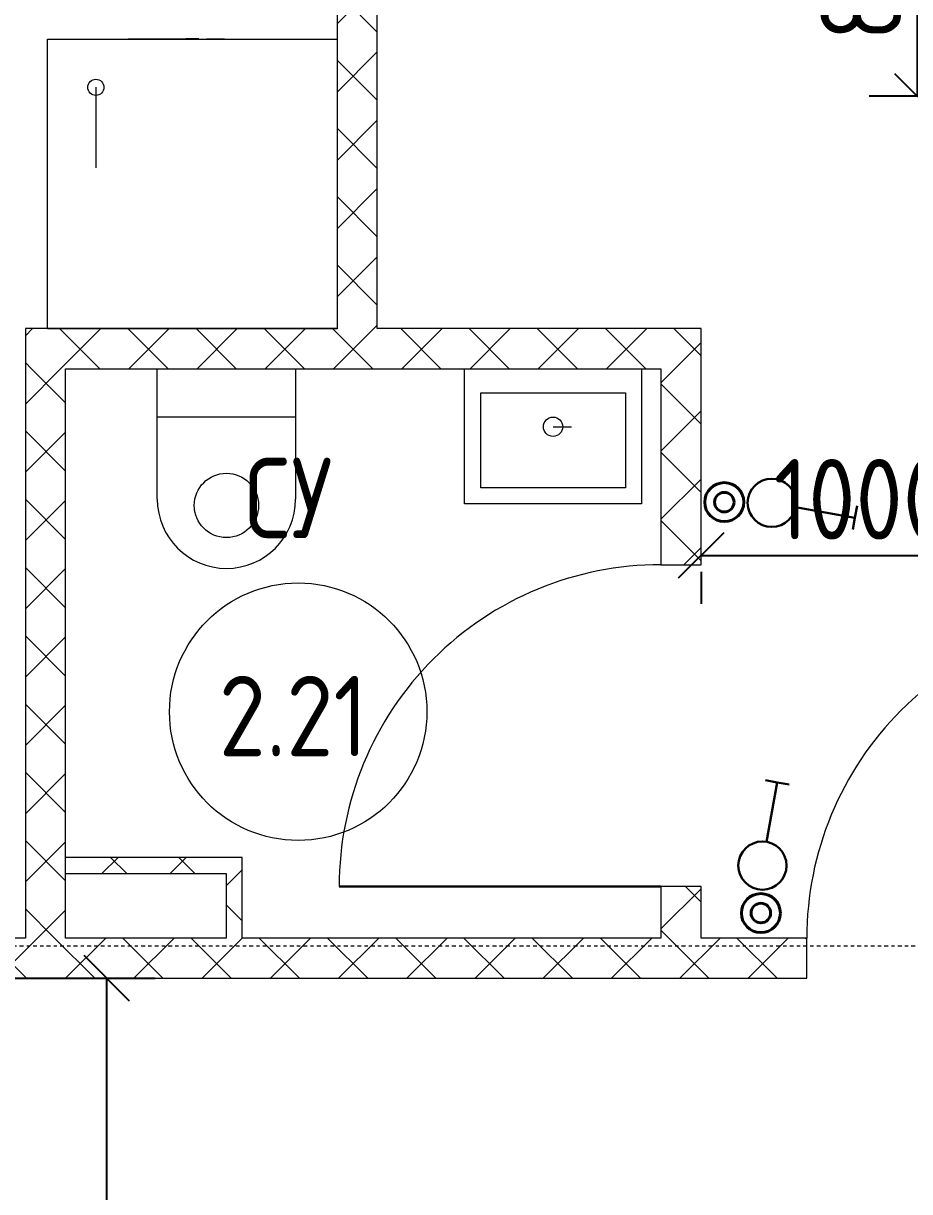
# Model space of a CAD drawing. Header units: millimetres. Extents: x -174154 to -170572, y -111302 to -109817.
# Drawn here: x -174032.25 to -174004.7, y -110543.77 to -110507.47 of the extents above; entities that cross this region are included whole.
import ezdxf

# ---------------------------------------------------------------- set-up
doc = ezdxf.new("R2010")
doc.units = ezdxf.units.MM
doc.linetypes.add('ACAD_ISO02W100', pattern=[15, 12, -3])
doc.linetypes.add('ADSK_Линия сетки', pattern=[21, 12, -3, 3, -3])
doc.layers.get('Defpoints').update_dxf_attribs({"color": 70})
doc.layers.add('!Выключатели', color=200, linetype='Continuous')
for name, color, linetype, lineweight in [('!Подложка', 252, 'ACAD_ISO02W100', 25), ('Двери', 7, 'Continuous', 18), ('Марки помещений', 7, 'Continuous', 18), ('Оси', 7, 'Continuous', 9), ('Панель', 7, 'Continuous', 18), ('Размеры', 7, 'Continuous', 9), ('Сантехнические приборы', 7, 'Continuous', 18), ('Стены разрез', 7, 'Continuous', 40), ('Электрика', 7, 'Continuous', 40)]:
    doc.layers.add(name, color=color, linetype=linetype, lineweight=lineweight)
doc.styles.add('GOST Common', font='GOST Common.ttf', dxfattribs={"width": 0.9, "height": 250})
doc.dimstyles.new('ADSK_Проверочный', dxfattribs={"dimscale": 304.8, "dimtxt": 251.4287490705518, "dimasz": 0.4639107611548557, "dimexe": 0.4921259842519685, "dimexo": 0.4921259842519685, "dimgap": 0.1640419947506562, "dimtad": 1, "dimdec": 0, "dimdsep": 46, "dimtxsty": 'GOST Common', "dimblk1": 'OBLIQUE', "dimblk2": 'OBLIQUE', "dimsah": 1, "dimcen": 0.09, "dimazin": 0, "dimtfac": 1, "dimtdec": 4, "dimtix": 1, "dimtmove": 0, "dimatfit": 3, "dimfxl": 1, "dimtvp": 1, "dimtolj": 1, "dimtzin": 0, "dimarcsym": 2})
pattern_1 = [(45, (30280.00000000015, 12304.99999999978), (-106.0660171779821, 106.0660171779821), []), (135, (30280.00000000015, 12304.99999999978), (-106.0660171779821, -106.0660171779821), [])]

# ---------------------------------------------------------------- blocks, each defined once
blk = doc.blocks.new('*U245')
at = {"color": 0, "linetype": 'ByBlock', "lineweight": -2}
for points in [[(0.3420201433256692, -0.9396926207859071), (1.197070501639845, -3.288924172750681)], [(0.727224191246891, -3.459934244413513), (1.197070501639845, -3.288924172750681)], [(1.197070501639845, -3.288924172750681), (1.666916812032799, -3.117914101087843)]]:
    blk.add_lwpolyline(points, dxfattribs=at)
blk.add_circle((0, 0), 1, dxfattribs=at)
blk = doc.blocks.new('AC_Дверь_Однопольная_ПВХ - 960х2080h В О Л-799633-В_АР_ПЭ_02 Этаж')
at = {"layer": 'Панель', "lineweight": 30}
blk.add_line((499.9999999999943, 62.50000000096315), (499.9999999999943, 1062.500000000963), dxfattribs=at)
at = {"layer": 'Панель'}
blk.add_arc((499.9999999999942, 62.50000000096315), 999.9999999999992, 89.99999999999987, 180, dxfattribs=at)
blk = doc.blocks.new('AC_Дверь_Однопольная_ПВХ - 960х2080h В Вл П с доводчиком-799593-В_АР_ПЭ_02 Этаж')
at = {"layer": 'Панель', "lineweight": 30}
blk.add_line((-500.0000000000111, 62.5000000009599), (-500.0000000000111, 1062.50000000096), dxfattribs=at)
at = {"layer": 'Панель'}
blk.add_arc((-500.000000000011, 62.5000000009599), 1000.000000000001, 3.180554681463517e-14, 90.00000000000017, dxfattribs=at)
blk = doc.blocks.new('ADSK_Унитаз_ГОСТ 30493-96 - С прямым выпуском-123696-В_АР_ПЭ_02 Этаж')
at = {"layer": 'Сантехнические приборы', "lineweight": 9}
for p, q in [((4.940324334012971e-12, 214.9999999999916), (405.0000000000045, 214.9999999999916)), ((149.9999999999996, 214.9999999999916), (150.0000000000003, -215.0000000000099)), ((405.0000000000059, -215.0000000000099), (4.940581277423917e-12, -215.0000000000099))]:
    blk.add_line(p, q, dxfattribs=at)
blk.add_circle((424.5493862857692, -8.662937034387142e-12), 100.0000000000001, dxfattribs=at)
blk.add_arc((405.0000000000045, -8.662937034387142e-12), 215.0000000000174, 270.0000000000001, 90.00000000000006, dxfattribs=at)
blk = doc.blocks.new('ADSK_Умывальник со смесителем - Умывальник-246140-В_АР_ПЭ_02 Этаж')
at = {"layer": 'Сантехнические приборы'}
for p, q in [((-275.0000000000001, -420.000000000001), (-275.0000000000001, 0)), ((275.0000000000007, 0), (275.0000000000007, -420.000000000001)), ((-224.9999999999988, -370.0000000000007), (-224.9999999999988, -74.99999999999756)), ((-224.9999999999988, -74.99999999999756), (224.9999999999993, -74.99999999999756)), ((224.9999999999993, -74.99999999999756), (224.9999999999993, -370.0000000000007)), ((1.808209189672272e-12, -179.9999999999982), (57.00000000000185, -179.9999999999984)), ((224.9999999999993, -370.0000000000007), (-224.9999999999988, -370.0000000000007)), ((275.0000000000007, -420.000000000001), (-275, -420.000000000001))]:
    blk.add_line(p, q, dxfattribs=at)
blk.add_circle((0, -180), 30.00000000000002, dxfattribs=at)
blk = doc.blocks.new('ADSK_Душевой поддон_ГОСТ 23695-2016 - ПДСм 800 _h_315_-267082-В_АР_ПЭ_02 Этаж')
at = {"layer": 'Сантехнические приборы'}
for p, q in [((0, -900.000000000003), (0, 0)), ((0, 0), (899.9999999999984, 0)), ((250.000000000002, 0), (450.0000000000007, 0)), ((450.0000000000007, 0), (250.000000000002, 0)), ((429.9999999999759, 0.5000000000085493), (429.9999999999759, -0.4999999999955549)), ((430.0000000000007, 0.5), (470.0000000000007, 0.5)), ((470.0000000000007, 0.5), (430.0000000000007, 0.5)), ((450.0000000000007, 0), (550.0000000000007, 0)), ((450.0000000000007, 0), (650.0000000000019, 0)), ((450.0000000000007, 0), (650.0000000000019, 0)), ((469.9999999999754, -0.4999999999955549), (469.9999999999754, 0.5000000000085493)), ((493.7083487540123, 0), (606.2916512459898, 0)), ((550.0000000000007, 0), (493.7083487540123, 0)), ((550.0000000000007, 0), (606.2916512459898, 0)), ((899.9999999999984, 0), (899.9999999999984, -900.000000000003)), ((430.0000000000007, -0.5), (470.0000000000007, -0.5)), ((470.0000000000007, -0.5), (430.0000000000007, -0.5)), ((149.9999999999989, -150.0000000000005), (149.9999999999969, -400.0000000000005)), ((899.9999999999984, -900.000000000003), (0, -900.000000000003))]:
    blk.add_line(p, q, dxfattribs=at)
blk.add_circle((149.999999999999, -149.9999999999966), 25.00000000000001, dxfattribs=at)
blk = doc.blocks.new('ADSK_Марка_Помещение_2_ГОСТ21-501-2011 - Имя и Категория-86712-В_АР_ПЭ_02 Этаж')
at = {"layer": 'Марки помещений'}
blk.add_circle((1.928857696959173e-16, -1.244575859722303e-16), 4.000000000000004, dxfattribs=at)
blk = doc.blocks.new('_Oblique')
at = {"color": 0, "linetype": 'ByBlock', "lineweight": -2}
blk.add_line((-0.5, -0.5), (0.5, 0.5), dxfattribs=at)
blk = doc.blocks.new('*D514')
at = {"layer": 'Defpoints', "color": 0, "transparency": 16777216}
for p in [(7830.00012703508, 8764.99999999985), (9729.245414757272, 8764.99999999985), (7830.000127035073, 6764.999999999851)]:
    blk.add_point(p, dxfattribs=at)
at = {"layer": 'Размеры', "color": 0, "lineweight": -2, "transparency": 16777216}
for p, q in [((7980.00012703508, 8764.99999999985), (9879.245414757272, 8764.99999999985)), ((9729.245414757272, 6764.999999999851), (9729.245414757272, 8764.99999999985)), ((7980.000127035073, 6764.999999999851), (9879.245414757272, 6764.999999999851))]:
    blk.add_line(p, q, dxfattribs=at)
at = {"layer": 'Размеры', "color": 0, "lineweight": -2, "transparency": 16777216, "xscale": 141.4, "yscale": 141.4, "zscale": 141.4}
for p, rotation in [((9729.245414757272, 8764.99999999985), 90), ((9729.245414757272, 6764.999999999851), 270)]:
    blk.add_blockref('_Oblique', p, dxfattribs=dict(at, rotation=rotation))
at = {"layer": 'Размеры', "color": 0, "lineweight": 20, "transparency": 16777216, "insert": (9554.245414757272, 7764.999999999846), "char_height": 250, "width": 756.8431497445762, "attachment_point": 5, "rotation": 90, "style": 'GOST Common'}
blk.add_mtext('\\A1;2000', dxfattribs=at)
blk = doc.blocks.new('*D522')
at = {"layer": 'Defpoints', "color": 0, "transparency": 16777216}
for p in [(12248.75338439584, 12306.10806995063), (13079.88738146113, 12306.10806995063), (13089.85089048512, 11505.79522026706)]:
    blk.add_point(p, dxfattribs=at)
at = {"layer": 'Размеры', "color": 0, "lineweight": -2, "transparency": 16777216}
for p, q in [((12929.88738146113, 12306.10806995063), (12098.75338439584, 12306.10806995063)), ((12248.75338439584, 11505.79522026706), (12248.75338439584, 12306.10806995063)), ((12939.85089048512, 11505.79522026706), (12098.75338439584, 11505.79522026706))]:
    blk.add_line(p, q, dxfattribs=at)
at = {"layer": 'Размеры', "color": 0, "lineweight": -2, "transparency": 16777216, "xscale": 141.4, "yscale": 141.4, "zscale": 141.4}
for p, rotation in [((12248.75338439584, 12306.10806995063), 90), ((12248.75338439584, 11505.79522026706), 270)]:
    blk.add_blockref('_Oblique', p, dxfattribs=dict(at, rotation=rotation))
at = {"layer": 'Размеры', "color": 0, "lineweight": 20, "transparency": 16777216, "insert": (12073.75338439584, 11905.95164510884), "char_height": 250, "width": 567.6323623084321, "attachment_point": 5, "rotation": 90, "style": 'GOST Common'}
blk.add_mtext('\\A1;800', dxfattribs=at)
blk = doc.blocks.new('*D523')
at = {"layer": 'Defpoints', "color": 0, "transparency": 16777216}
for p in [(12576.29329570154, 10688.57439153867), (11576.29329570154, 10178.24387707335), (12576.29329570154, 10078.25897821357)]:
    blk.add_point(p, dxfattribs=at)
at = {"layer": 'Размеры', "color": 0, "lineweight": -2, "transparency": 16777216}
for p, q in [((12576.29329570154, 10538.57439153867), (12576.29329570154, 9928.258978213575)), ((11576.29329570154, 10078.25897821357), (12576.29329570154, 10078.25897821357)), ((11576.29329570154, 10028.24387707335), (11576.29329570154, 9928.258978213575))]:
    blk.add_line(p, q, dxfattribs=at)
at = {"layer": 'Размеры', "color": 0, "lineweight": -2, "transparency": 16777216, "xscale": 141.4, "yscale": 141.4, "zscale": 141.4, "rotation": 180}
blk.add_blockref('_Oblique', (11576.29329570154, 10078.25897821357), dxfattribs=at)
at = {"layer": 'Размеры', "color": 0, "lineweight": -2, "transparency": 16777216, "xscale": 141.4, "yscale": 141.4, "zscale": 141.4}
blk.add_blockref('_Oblique', (12576.29329570154, 10078.25897821357), dxfattribs=at)
at = {"layer": 'Размеры', "color": 0, "lineweight": 20, "transparency": 16777216, "insert": (12076.29329570154, 10253.25897821357), "char_height": 250, "width": 700.5912940203172, "attachment_point": 5, "style": 'GOST Common'}
blk.add_mtext('\\A1;1000', dxfattribs=at)
blk = doc.blocks.new('Расп.кор.')
at = {"layer": 'Электрика', "lineweight": 40}
for radius in [0.6052509563797912, 0.3033444430485588]:
    blk.add_circle((0, 0), radius, dxfattribs=at)
blk = doc.blocks.new('A$C02fe7d8c')
at = {"layer": 'Стены разрез', "lineweight": 20, "true_color": 0x636466}
h = blk.add_hatch(dxfattribs=at)
h.set_pattern_fill('FP_1', color=251, style=0, pattern_type=2)
h.set_pattern_definition(pattern_1)
h.paths.add_polyline_path([(10570, 10783.49999999984), (10570, 14269.99999999984), (10445, 14269.99999999984), (10445, 10783.49999999984)])
h = blk.add_hatch(dxfattribs=at)
h.set_pattern_fill('FP_1', color=251, style=0, pattern_type=2)
h.set_pattern_definition(pattern_1)
h.paths.add_polyline_path([(11451.29329570153, 10658.49999999983), (11451.29329570153, 10783.49999999984), (9475.999999999982, 10783.49999999984), (9475.999999999982, 10658.49999999984), (9600.999999999985, 10658.49999999984)])
h = blk.add_hatch(dxfattribs=at)
h.set_pattern_fill('FP_1', color=251, style=0, pattern_type=2)
h.set_pattern_definition(pattern_1)
h.paths.add_polyline_path([(11576.29329570151, 8889.999999999833), (11576.29329570151, 9049.99999999983), (11451.29329570152, 9049.99999999983), (11451.29329570152, 8889.999999999833)])
h.paths.add_polyline_path([(11451.29329570153, 10049.99999999984), (11576.29329570151, 10049.99999999984), (11576.29329570151, 10783.49999999984), (11451.29329570153, 10783.49999999984), (11451.29329570153, 10658.49999999983)])
h = blk.add_hatch(dxfattribs=at)
h.set_pattern_fill('FP_1', color=251, style=0, pattern_type=2)
h.set_pattern_definition(pattern_1)
h.paths.add_polyline_path([(9600.999999999982, 8889.999999999842), (9600.999999999985, 10658.49999999984), (9475.999999999982, 10658.49999999984), (9475.999999999982, 8889.999999999842)])
h = blk.add_hatch(dxfattribs=at)
h.set_pattern_fill('FP_1', color=251, style=0, pattern_type=2)
h.set_pattern_definition(pattern_1)
h.paths.add_polyline_path([(10100.00024555407, 9089.999999999847), (10150.00024555408, 9089.999999999847), (10150.00024555408, 9139.999999999845), (9600.000245554078, 9139.999999999845), (9600.000245554078, 9089.999999999847)])
h = blk.add_hatch(dxfattribs=at)
h.set_pattern_fill('FP_1', color=251, style=0, pattern_type=2)
h.set_pattern_definition(pattern_1)
h.paths.add_polyline_path([(10150.00024555408, 8889.999999999842), (10150.00024555408, 9089.999999999847), (10100.00024555407, 9089.999999999847), (10100.00024555407, 8889.999999999842)])
h = blk.add_hatch(dxfattribs=at)
h.set_pattern_fill('FP_1', color=251, style=0, pattern_type=2)
h.set_pattern_definition(pattern_1)
h.paths.add_polyline_path([(14929.93549093288, 8764.999999999818), (14929.93549093288, 8889.999999999824), (12904.99999999999, 8889.999999999833), (12904.99999999999, 8764.999999999827), (13430.00000851604, 8764.999999999827)])
h.paths.add_polyline_path([(11904.99999999998, 8764.999999999827), (11904.99999999998, 8889.999999999833), (9419.999999999989, 8889.999999999842), (9419.999999999989, 8764.999999999836)])
h.paths.add_polyline_path([(8419.999999999985, 8764.999999999844), (8419.999999999985, 8889.99999999985), (5394.999999999982, 8889.999999999858), (5394.999999999982, 8764.999999999853)])
h.paths.add_polyline_path([(3654.999999999985, 8764.999999999853), (4394.999999999982, 8764.999999999853), (4394.999999999982, 8889.999999999858), (3654.999999999985, 8889.999999999858)])
h.paths.add_polyline_path([(2554.999999999985, 8764.999999999862), (2654.999999999985, 8764.999999999862), (2654.999999999985, 8889.999999999867), (2554.999999999985, 8889.999999999867)])
at = {"layer": 'Оси', "linetype": 'ADSK_Линия сетки'}
blk.add_line((32780.00000000002, 8864.999999999767), (-1856.358330931362, 8864.99999999988), dxfattribs=at)
at = {"layer": 'Стены разрез', "color": 251, "lineweight": 20, "true_color": 0x636466}
for p, q in [((10445.00000000003, 14249.99999999985), (10445.00000000002, 10783.49999999984)), ((10570.00000000002, 10783.49999999984), (10570.00000000003, 14249.99999999984)), ((10445.00000000002, 10783.49999999984), (9476.000000000007, 10783.49999999984)), ((9476.000000000007, 10783.49999999984), (9476.000000000004, 8889.99999999984)), ((11576.29329570154, 10783.49999999983), (10570.00000000002, 10783.49999999984)), ((11576.29329570154, 10049.99999999983), (11576.29329570154, 10783.49999999983)), ((9601.000000000007, 10658.49999999984), (11451.29329570154, 10658.49999999983)), ((9601.000000000004, 8889.99999999984), (9601.000000000007, 10658.49999999984)), ((11451.29329570154, 10658.49999999983), (11451.29329570154, 10049.99999999983)), ((11451.29329570154, 10049.99999999983), (11576.29329570154, 10049.99999999983)), ((10150.0002455541, 9139.999999999849), (9600.0002455541, 9139.99999999985)), ((9600.0002455541, 9139.99999999985), (9600.0002455541, 9089.99999999985)), ((10150.0002455541, 8889.99999999984), (10150.0002455541, 9139.999999999849)), ((9600.0002455541, 9089.99999999985), (10100.0002455541, 9089.999999999849)), ((10100.0002455541, 9089.999999999849), (10100.0002455541, 8889.99999999984)), ((11576.29329570154, 9049.999999999833), (11451.29329570154, 9049.999999999833)), ((11451.29329570154, 9049.999999999833), (11451.29329570154, 8889.999999999834)), ((11576.29329570154, 8889.999999999834), (11576.29329570154, 9049.999999999833)), ((9476.000000000004, 8889.99999999984), (9420.000000000011, 8889.99999999984)), ((10100.0002455541, 8889.99999999984), (9601.000000000004, 8889.99999999984)), ((11451.29329570154, 8889.999999999834), (10150.0002455541, 8889.99999999984)), ((11905, 8889.999999999833), (11576.29329570154, 8889.999999999834)), ((11905, 8764.999999999833), (11905, 8889.999999999833)), ((9420.000000000011, 8764.999999999842), (11905, 8764.999999999833))]:
    blk.add_line(p, q, dxfattribs=at)
at = {"layer": 'Двери', "color": 251, "lineweight": 20, "true_color": 0x636466, "rotation": 89.99999999999993}
blk.add_blockref('AC_Дверь_Однопольная_ПВХ - 960х2080h В Вл П с доводчиком-799593-В_АР_ПЭ_02 Этаж', (11513.79329570154, 9549.99999999984), dxfattribs=at)
at = {"layer": 'Двери', "color": 251, "lineweight": 20, "true_color": 0x636466}
blk.add_blockref('AC_Дверь_Однопольная_ПВХ - 960х2080h В О Л-799633-В_АР_ПЭ_02 Этаж', (12405.00000000001, 8827.499999999833), dxfattribs=at)
at = {"layer": 'Марки помещений', "color": 251, "lineweight": 20, "true_color": 0x636466, "xscale": 99.99999999999993, "yscale": 99.99999999999993, "zscale": 99.99999999999993}
blk.add_blockref('ADSK_Марка_Помещение_2_ГОСТ21-501-2011 - Имя и Категория-86712-В_АР_ПЭ_02 Этаж', (10323.98457448683, 9593.17150411689), dxfattribs=at)
at = {"layer": 'Сантехнические приборы', "color": 251, "lineweight": 20, "true_color": 0x636466}
for name, p in [('ADSK_Душевой поддон_ГОСТ 23695-2016 - ПДСм 800 _h_315_-267082-В_АР_ПЭ_02 Этаж', (9545.000000000022, 11683.04919247265)), ('ADSK_Умывальник со смесителем - Умывальник-246140-В_АР_ПЭ_02 Этаж', (11116.29329570154, 10658.49999999983))]:
    blk.add_blockref(name, p, dxfattribs=at)
at = {"layer": 'Сантехнические приборы', "color": 251, "lineweight": 20, "true_color": 0x636466, "rotation": 270.0000000000001}
blk.add_blockref('ADSK_Унитаз_ГОСТ 30493-96 - С прямым выпуском-123696-В_АР_ПЭ_02 Этаж', (10100.99999999993, 10658.49999999985), dxfattribs=at)
at = {"layer": 'Марки помещений', "color": 251, "lineweight": 20, "true_color": 0x636466, "char_height": 249.9999999999997, "attachment_point": 1, "style": 'GOST Common'}
for s, insert, width in [('СУ', (10157.32130136042, 10381.83735898676), 411.2656874999996), ('2.21', (10077.22130136042, 9704.563595712178), 606.0757499999993)]:
    blk.add_mtext(s, dxfattribs=dict(at, insert=insert, width=width))
at = {"layer": 'Размеры', "color": 251, "lineweight": 20, "true_color": 0x636466}
for base, p1, p2, override, picture, middle in [((12248.75338439584, 12306.10806995063), (13089.85089048511, 11505.79522026706), (13079.88738146112, 12306.10806995062), {"dimpost": '<>', "dimfxl": 800.3748677218094}, '*D522', (12073.75338439584, 11905.95164510884)), ((9729.245414757272, 8764.99999999985), (7830.000127035069, 6764.999999999847), (7830.000127035077, 8764.999999999847), {"dimpost": '<>', "dimfxl": 2000}, '*D514', (9554.245414757272, 7764.999999999846))]:
    dim = blk.add_linear_dim(base=base, p1=p1, p2=p2, angle=90, dimstyle='ADSK_Проверочный', override=override, dxfattribs=at)
    dim.commit()
    dim.dimension.update_dxf_attribs({"geometry": picture, "text_midpoint": middle})
dim = blk.add_linear_dim(base=(12576.29329570154, 10078.25897821357), p1=(11576.29329570154, 10178.24387707335), p2=(12576.29329570154, 10688.57439153867), dimstyle='ADSK_Проверочный', override={"dimpost": '<>', "dimfxl": 1122.691958639783}, dxfattribs=at)
dim.commit()
dim.dimension.update_dxf_attribs({"geometry": '*D523', "text_midpoint": (12076.29329570154, 10253.25897821357)})

msp = doc.modelspace()

# ---------------------------------------------------------------- block references
at = {"layer": '!Выключатели', "lineweight": 30, "xscale": 0.7500000000000001, "yscale": 0.7500000000000001, "zscale": 0.7500000000000001}
for p, rotation in [((-174008.9886146997, -110522.3661441457), 59.87350103701569), ((-174009.2793059677, -110533.6368650507), 149.8735010370157)]:
    msp.add_blockref('*U245', p, dxfattribs=dict(at, rotation=rotation))
at = {"layer": '!Подложка', "ltscale": 20, "xscale": 0.01, "yscale": 0.01, "zscale": 0.01}
msp.add_blockref('A$C02fe7d8c', (-174126.9501441634, -110624.7877293258), dxfattribs=at)
at = {"layer": 'Электрика', "rotation": 90}
for p in [(-174010.4648386788, -110522.3449893492), (-174009.3265635175, -110535.1128427262)]:
    msp.add_blockref('Расп.кор.', p, dxfattribs=at)

doc.saveas('drawing.dxf')
